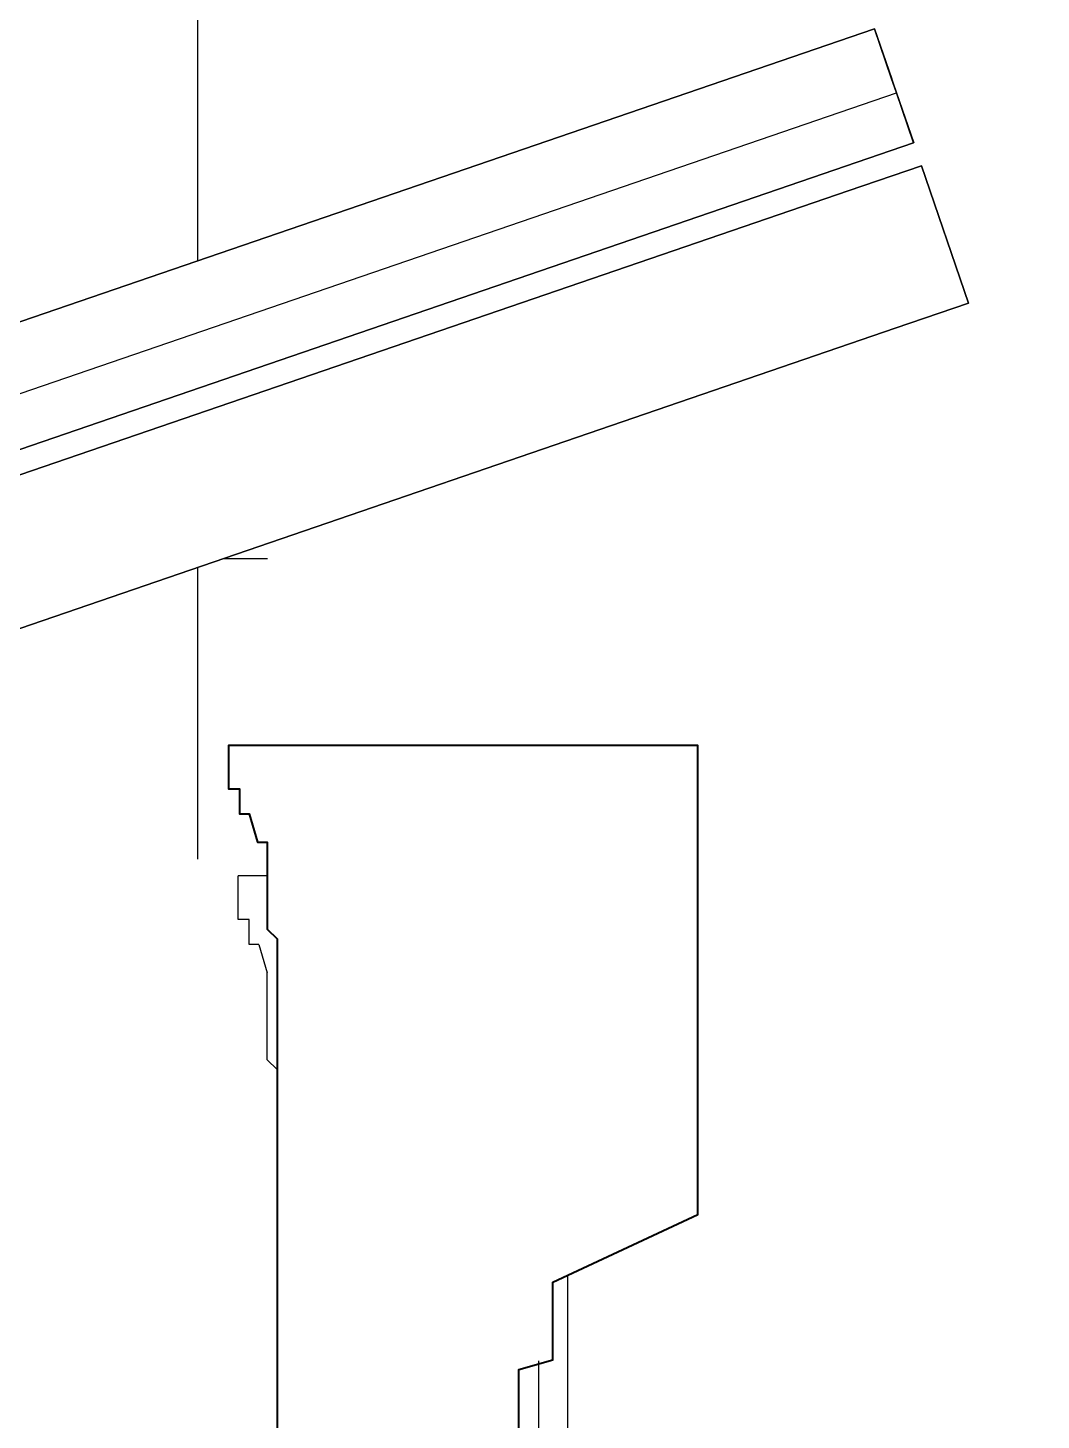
# Model space of a CAD drawing. Extents: x -43 to 90, y 6 to 81.
# Drawn here: x -11.777 to -10.729, y 67.614 to 69.053 of the extents above; entities that cross this region are included whole.
import ezdxf

# ---------------------------------------------------------------- set-up
doc = ezdxf.new("R2010")
doc.units = 0
doc.header["$LTSCALE"] = 0.1
doc.header["$MEASUREMENT"] = 0
doc.layers.add('cobertura nova', color=4, linetype='CONTINUOUS')
doc.layers.add('visto', color=9, linetype='CONTINUOUS')
doc.layers.add('cortado', color=7, linetype='CONTINUOUS', lineweight=40)

msp = doc.modelspace()

# ---------------------------------------------------------------- linework, layer by layer
at = {"layer": 'cobertura nova'}
for p, q in [((-12.9215, 68.3594), (-10.9014, 69.0518)), ((-10.9014, 69.0518), (-12.9215, 68.3594)), ((-10.9014, 69.0518), (-10.8787, 68.9856)), ((-10.8837, 69.0001), (-10.9014, 69.0518)), ((-10.9013, 69.0518), (-10.9014, 69.0518)), ((-10.9014, 69.0518), (-10.9013, 69.0518)), ((-10.9014, 69.0518), (-10.9014, 69.0518)), ((-10.8836, 69.0001), (-10.9014, 69.0518)), ((-10.9014, 69.0518), (-10.9014, 69.0518)), ((-10.9014, 69.0518), (-10.9014, 69.0518)), ((-10.9014, 69.0518), (-10.9014, 69.0518)), ((-10.9014, 69.0518), (-10.8837, 69.0001)), ((-10.9014, 69.0518), (-10.9014, 69.0518)), ((-10.8837, 69.0001), (-10.9014, 69.0518)), ((-10.9014, 69.0518), (-10.9014, 69.0518)), ((-10.9014, 69.0518), (-10.9014, 69.0518)), ((-10.9014, 69.0518), (-10.9014, 69.0518)), ((-10.9014, 69.0518), (-10.8837, 69.0001)), ((-10.9014, 69.0518), (-10.9014, 69.0518)), ((-10.8837, 69.0001), (-10.9014, 69.0518)), ((-10.9014, 69.0518), (-10.9014, 69.0518)), ((-10.9014, 69.0518), (-10.9014, 69.0518)), ((-10.9014, 69.0518), (-10.9014, 69.0518)), ((-10.9014, 69.0518), (-10.9014, 69.0518)), ((-10.9014, 69.0518), (-10.8837, 69.0001)), ((-10.9014, 69.0518), (-10.9014, 69.0518)), ((-10.8837, 69.0001), (-10.9014, 69.0518)), ((-10.9014, 69.0518), (-10.9014, 69.0518)), ((-10.9014, 69.0518), (-10.9014, 69.0518)), ((-10.9014, 69.0518), (-10.9014, 69.0518)), ((-10.9014, 69.0518), (-10.9014, 69.0518)), ((-10.9014, 69.0518), (-10.8837, 69.0001)), ((-10.9014, 69.0518), (-10.9014, 69.0518)), ((-10.9014, 69.0518), (-10.9014, 69.0518)), ((-10.9014, 69.0518), (-10.9014, 69.0518)), ((-10.9014, 69.0518), (-10.9014, 69.0518)), ((-10.9014, 69.0518), (-10.9014, 69.0518)), ((-10.9014, 69.0518), (-10.9014, 69.0518)), ((-10.9014, 69.0518), (-10.9014, 69.0518)), ((-10.8787, 68.9856), (-10.9014, 69.0518)), ((-10.9014, 69.0518), (-10.8837, 69.0001)), ((-10.8837, 69.0001), (-10.9014, 69.0518)), ((-10.9014, 69.0518), (-10.9014, 69.0518)), ((-10.9014, 69.0518), (-10.8836, 69.0001)), ((-10.9014, 69.0518), (-10.9014, 69.0518)), ((-10.9014, 69.0518), (-10.9014, 69.0518)), ((-10.9014, 69.0518), (-10.9014, 69.0518)), ((-10.9014, 69.0518), (-10.9014, 69.0518)), ((-10.9014, 69.0518), (-10.9014, 69.0518)), ((-10.9014, 69.0518), (-10.9014, 69.0518)), ((-10.9014, 69.0518), (-10.9014, 69.0518)), ((-10.9014, 69.0518), (-10.9014, 69.0518)), ((-10.9014, 69.0518), (-10.9014, 69.0518)), ((-10.9013, 69.0518), (-10.9013, 69.0518)), ((-10.8836, 69.0001), (-10.9013, 69.0518)), ((-10.9013, 69.0518), (-10.9013, 69.0518)), ((-10.9013, 69.0518), (-10.9013, 69.0518)), ((-10.9013, 69.0518), (-10.9013, 69.0518)), ((-10.9013, 69.0518), (-10.9013, 69.0518)), ((-10.9013, 69.0518), (-10.8836, 69.0001)), ((-10.9013, 69.0518), (-10.9013, 69.0518)), ((-10.8836, 69.0001), (-10.9013, 69.0518)), ((-10.9013, 69.0518), (-10.9013, 69.0518)), ((-10.9013, 69.0518), (-10.9013, 69.0518)), ((-10.9013, 69.0518), (-10.9013, 69.0518)), ((-10.9013, 69.0518), (-10.8836, 69.0001)), ((-10.8836, 69.0001), (-10.9013, 69.0518)), ((-10.9013, 69.0518), (-10.9013, 69.0518)), ((-10.9013, 69.0518), (-10.9013, 69.0518)), ((-10.9013, 69.0518), (-10.8836, 69.0001)), ((-10.9013, 69.0518), (-10.9013, 69.0518)), ((-10.8836, 69.0001), (-10.9013, 69.0518)), ((-10.9013, 69.0518), (-10.9013, 69.0518)), ((-10.9013, 69.0518), (-10.9013, 69.0518)), ((-10.9013, 69.0518), (-10.9013, 69.0518)), ((-10.9013, 69.0518), (-10.8836, 69.0001)), ((-10.9013, 69.0518), (-10.9013, 69.0518)), ((-10.8836, 69.0001), (-10.9013, 69.0518)), ((-10.9013, 69.0518), (-10.9013, 69.0518)), ((-10.9013, 69.0518), (-10.9013, 69.0518)), ((-10.9013, 69.0518), (-10.9013, 69.0518)), ((-10.9013, 69.0518), (-10.9013, 69.0518)), ((-10.9013, 69.0518), (-10.8836, 69.0001)), ((-10.9013, 69.0518), (-10.9013, 69.0518)), ((-10.8836, 69.0001), (-10.9013, 69.0518)), ((-10.9013, 69.0518), (-10.9013, 69.0518)), ((-10.9013, 69.0518), (-10.9013, 69.0518)), ((-10.9013, 69.0518), (-10.9013, 69.0518)), ((-10.9013, 69.0518), (-10.9013, 69.0518)), ((-10.9013, 69.0518), (-10.8836, 69.0001)), ((-10.9013, 69.0518), (-10.9013, 69.0518)), ((-10.8836, 69.0001), (-10.9013, 69.0518)), ((-10.9013, 69.0518), (-10.9013, 69.0518)), ((-10.9013, 69.0518), (-10.8836, 69.0001)), ((-10.8836, 69.0001), (-10.9013, 69.0518)), ((-10.9013, 69.0518), (-10.9013, 69.0518)), ((-10.8786, 68.9856), (-10.9013, 69.0518)), ((-10.9013, 69.0518), (-10.9013, 69.0518)), ((-10.9013, 69.0518), (-10.8836, 69.0001)), ((-10.9013, 69.0518), (-10.9013, 69.0518)), ((-10.9013, 69.0518), (-10.9013, 69.0518)), ((-10.9013, 69.0518), (-10.9013, 69.0518)), ((-10.9013, 69.0518), (-10.9013, 69.0518)), ((-10.9013, 69.0518), (-10.9013, 69.0518)), ((-10.9013, 69.0518), (-10.8836, 69.0001)), ((-10.9013, 69.0518), (-10.9013, 69.0518)), ((-10.9013, 69.0518), (-10.9013, 69.0518)), ((-10.9013, 69.0518), (-10.9013, 69.0518)), ((-10.9013, 69.0518), (-10.9013, 69.0518)), ((-10.9013, 69.0518), (-10.9013, 69.0518)), ((-10.9013, 69.0518), (-10.9013, 69.0518)), ((-10.9013, 69.0518), (-10.9013, 69.0518)), ((-10.9013, 69.0518), (-10.9013, 69.0518)), ((-10.8836, 69.0001), (-10.9013, 69.0518)), ((-10.9013, 69.0518), (-10.9013, 69.0518)), ((-10.9013, 69.0518), (-10.8836, 69.0001)), ((-10.8836, 69.0001), (-10.9013, 69.0518)), ((-10.9013, 69.0518), (-10.9013, 69.0518)), ((-10.9013, 69.0518), (-10.8836, 69.0001)), ((-10.8836, 69.0001), (-10.9013, 69.0518)), ((-10.9013, 69.0518), (-10.9013, 69.0518)), ((-10.9013, 69.0518), (-10.8836, 69.0001)), ((-10.8836, 69.0001), (-10.9013, 69.0518)), ((-10.9013, 69.0518), (-10.9013, 69.0518)), ((-10.9013, 69.0518), (-10.8836, 69.0002)), ((-10.8836, 69.0002), (-10.9013, 69.0518)), ((-10.9013, 69.0518), (-10.9013, 69.0518)), ((-10.9013, 69.0518), (-10.8836, 69.0002)), ((-10.8836, 69.0002), (-10.9013, 69.0518)), ((-10.9013, 69.0518), (-10.9013, 69.0518)), ((-10.9013, 69.0518), (-10.8836, 69.0002)), ((-10.8836, 69.0002), (-10.9013, 69.0518)), ((-10.9013, 69.0518), (-10.9013, 69.0518)), ((-10.9013, 69.0518), (-10.8836, 69.0002)), ((-10.8836, 69.0002), (-10.9013, 69.0518)), ((-10.9013, 69.0518), (-10.9013, 69.0518)), ((-10.9013, 69.0518), (-10.8836, 69.0002)), ((-10.9013, 69.0518), (-10.9013, 69.0518)), ((-10.9013, 69.0518), (-10.8836, 69.0001)), ((-10.9013, 69.0518), (-10.9013, 69.0518)), ((-10.9013, 69.0518), (-10.9013, 69.0518)), ((-10.9013, 69.0518), (-10.9013, 69.0518)), ((-10.9013, 69.0518), (-10.9013, 69.0518)), ((-10.9013, 69.0518), (-10.9013, 69.0518)), ((-10.9013, 69.0518), (-10.9013, 69.0518)), ((-10.9013, 69.0518), (-10.8836, 69.0001)), ((-10.8836, 69.0001), (-10.9013, 69.0518)), ((-10.9013, 69.0518), (-10.9013, 69.0518)), ((-10.9013, 69.0518), (-10.8836, 69.0001)), ((-10.8836, 69.0001), (-10.9013, 69.0518)), ((-10.9013, 69.0518), (-10.9013, 69.0518)), ((-10.9013, 69.0518), (-10.8836, 69.0002)), ((-10.8836, 69.0002), (-10.9013, 69.0518)), ((-10.9013, 69.0518), (-10.9013, 69.0518)), ((-10.9013, 69.0518), (-10.8836, 69.0002)), ((-10.8836, 69.0002), (-10.9013, 69.0518)), ((-10.9013, 69.0518), (-10.9013, 69.0518)), ((-10.9013, 69.0518), (-10.8836, 69.0002)), ((-10.8836, 69.0002), (-10.9013, 69.0518)), ((-10.9013, 69.0518), (-10.9013, 69.0518)), ((-10.9013, 69.0518), (-10.8836, 69.0002)), ((-10.8836, 69.0002), (-10.9013, 69.0518)), ((-10.9013, 69.0518), (-10.9013, 69.0518)), ((-10.9013, 69.0518), (-10.8836, 69.0002)), ((-10.9013, 69.0518), (-10.9013, 69.0518)), ((-10.9013, 69.0518), (-10.9013, 69.0518)), ((-10.9013, 69.0518), (-10.9013, 69.0518)), ((-10.9013, 69.0518), (-10.9013, 69.0518)), ((-10.9013, 69.0518), (-10.9013, 69.0518)), ((-10.9013, 69.0518), (-10.9013, 69.0518)), ((-10.9013, 69.0518), (-10.9013, 69.0518)), ((-10.9013, 69.0518), (-10.9013, 69.0518)), ((-10.9013, 69.0518), (-10.9013, 69.0518)), ((-10.9013, 69.0518), (-10.9013, 69.0518)), ((-10.9013, 69.0518), (-10.9013, 69.0518)), ((-10.9013, 69.0518), (-10.9013, 69.0518)), ((-10.9013, 69.0518), (-10.9013, 69.0518)), ((-10.9013, 69.0518), (-10.9013, 69.0518)), ((-10.9013, 69.0518), (-10.9013, 69.0518)), ((-10.9013, 69.0518), (-10.9013, 69.0518)), ((-10.8835, 69.0002), (-10.9012, 69.0518)), ((-10.9012, 69.0518), (-10.9012, 69.0518)), ((-10.9012, 69.0518), (-10.8835, 69.0002)), ((-10.8835, 69.0002), (-10.9012, 69.0518)), ((-10.9012, 69.0518), (-10.9012, 69.0518)), ((-10.9012, 69.0518), (-10.8835, 69.0002)), ((-10.8835, 69.0002), (-10.9012, 69.0518)), ((-10.9012, 69.0518), (-10.9012, 69.0518)), ((-10.9012, 69.0518), (-10.8835, 69.0002)), ((-10.8835, 69.0002), (-10.9012, 69.0518)), ((-10.9012, 69.0518), (-10.8785, 68.9856)), ((-10.8835, 69.0002), (-10.9012, 69.0518)), ((-10.9012, 69.0518), (-10.9012, 69.0518)), ((-10.9012, 69.0518), (-10.8835, 69.0002)), ((-10.8835, 69.0002), (-10.9012, 69.0518)), ((-10.9012, 69.0518), (-10.9012, 69.0518)), ((-10.9012, 69.0518), (-10.8835, 69.0002)), ((-10.8835, 69.0002), (-10.9012, 69.0518)), ((-10.9012, 69.0518), (-10.9012, 69.0518)), ((-10.9012, 69.0518), (-10.8835, 69.0002)), ((-10.8835, 69.0002), (-10.9012, 69.0518)), ((-10.9012, 69.0518), (-10.8785, 68.9856)), ((-10.8837, 69.0001), (-10.8837, 69.0001)), ((-10.8837, 69.0001), (-10.8836, 69.0001)), ((-10.8836, 69.0001), (-10.8837, 69.0001)), ((-10.8836, 69.0001), (-10.8837, 69.0001)), ((-10.8836, 69.0001), (-10.8837, 69.0001)), ((-10.8837, 69.0001), (-10.8836, 69.0001)), ((-10.8836, 69.0001), (-10.8837, 69.0001)), ((-10.8836, 69.0001), (-10.8837, 69.0001)), ((-10.8837, 69.0001), (-10.8836, 69.0001)), ((-10.8837, 69.0001), (-10.8836, 69.0001)), ((-10.8836, 69.0001), (-10.8837, 69.0001)), ((-10.8837, 69.0001), (-10.8836, 69.0001)), ((-10.8836, 69.0001), (-10.8837, 69.0001)), ((-10.8837, 69.0001), (-10.8836, 69.0001)), ((-10.8837, 69.0001), (-10.8836, 69.0001)), ((-10.8837, 69.0001), (-10.8836, 69.0001)), ((-10.8836, 69.0001), (-10.8837, 69.0001)), ((-10.8837, 69.0001), (-10.8836, 69.0001)), ((-10.8837, 69.0001), (-10.8837, 69.0001)), ((-10.8837, 69.0001), (-10.8837, 69.0001)), ((-10.8837, 69.0001), (-10.8837, 69.0001)), ((-10.8837, 69.0001), (-10.8837, 69.0001)), ((-10.8837, 69.0001), (-10.8837, 69.0001)), ((-10.8837, 69.0001), (-10.8837, 69.0001)), ((-10.8837, 69.0001), (-10.8837, 69.0001)), ((-10.8837, 69.0001), (-10.8837, 69.0001)), ((-10.8837, 69.0001), (-10.8836, 69.0001)), ((-10.8837, 69.0001), (-10.8836, 69.0001)), ((-10.8836, 69.0001), (-10.8837, 69.0001)), ((-10.8837, 69.0001), (-10.8837, 69.0001)), ((-10.8836, 69.0002), (-10.8836, 69.0002)), ((-10.8836, 69.0002), (-10.8836, 69.0002)), ((-10.8836, 69.0002), (-10.8836, 69.0002)), ((-10.8836, 69.0002), (-10.8836, 69.0002)), ((-10.8836, 69.0002), (-10.8835, 69.0002)), ((-10.8836, 69.0002), (-10.8836, 69.0002)), ((-10.8836, 69.0002), (-10.8836, 69.0002)), ((-10.8836, 69.0002), (-10.8836, 69.0002)), ((-10.8836, 69.0002), (-10.8836, 69.0002)), ((-10.8836, 69.0002), (-10.8835, 69.0002)), ((-10.8836, 69.0001), (-10.8836, 69.0001)), ((-10.8836, 69.0001), (-10.8836, 69.0001)), ((-10.8836, 69.0001), (-10.8836, 69.0001)), ((-10.8836, 69.0001), (-10.8836, 69.0001)), ((-10.8836, 69.0001), (-10.8836, 69.0001)), ((-10.8836, 69.0001), (-10.8836, 69.0001)), ((-10.8836, 69.0001), (-10.8836, 69.0001)), ((-10.8836, 69.0001), (-10.8836, 69.0001)), ((-10.8836, 69.0001), (-10.8836, 69.0001)), ((-10.8836, 69.0001), (-10.8836, 69.0001)), ((-10.8836, 69.0001), (-10.8836, 69.0001)), ((-10.8836, 69.0001), (-10.8836, 69.0001)), ((-10.8786, 68.9856), (-10.8836, 69.0001)), ((-10.8836, 69.0001), (-10.8836, 69.0001)), ((-10.8836, 69.0001), (-10.8836, 69.0001)), ((-10.8836, 69.0001), (-10.8836, 69.0001)), ((-10.8836, 69.0001), (-10.8836, 69.0001)), ((-10.8836, 69.0001), (-10.8836, 69.0001)), ((-10.8836, 69.0001), (-10.8836, 69.0001)), ((-10.8836, 69.0001), (-10.8836, 69.0001)), ((-10.8836, 69.0001), (-10.8836, 69.0001)), ((-10.8835, 69.0002), (-10.8835, 69.0002)), ((-10.8835, 69.0002), (-10.8835, 69.0002)), ((-10.8835, 69.0002), (-10.8835, 69.0002)), ((-10.8835, 69.0002), (-10.8835, 69.0002)), ((-10.8835, 69.0002), (-10.8835, 69.0002)), ((-10.8835, 69.0002), (-10.8835, 69.0002)), ((-12.8642, 68.305), (-10.8787, 68.9856)), ((-10.8787, 68.9856), (-10.8787, 68.9856)), ((-10.8787, 68.9856), (-10.8787, 68.9856)), ((-10.8787, 68.9856), (-10.8787, 68.9856)), ((-10.8787, 68.9856), (-10.8787, 68.9856)), ((-10.8609, 68.9339), (-10.8787, 68.9856)), ((-10.8787, 68.9856), (-10.8787, 68.9856)), ((-10.8787, 68.9856), (-10.8787, 68.9856)), ((-10.8787, 68.9856), (-10.8609, 68.9339)), ((-10.8787, 68.9856), (-10.8787, 68.9856)), ((-10.8787, 68.9856), (-10.8787, 68.9856)), ((-10.8787, 68.9856), (-10.8787, 68.9856)), ((-10.861, 68.9339), (-10.8787, 68.9856)), ((-10.8787, 68.9856), (-10.8787, 68.9856)), ((-10.8787, 68.9856), (-10.8787, 68.9856)), ((-10.8787, 68.9856), (-10.861, 68.9339)), ((-10.8787, 68.9856), (-10.8787, 68.9856)), ((-10.8787, 68.9856), (-10.8787, 68.9856)), ((-10.861, 68.9339), (-10.8787, 68.9856)), ((-10.8787, 68.9856), (-10.8787, 68.9856)), ((-10.8787, 68.9856), (-10.8787, 68.9856)), ((-10.8787, 68.9856), (-10.861, 68.9339)), ((-10.8787, 68.9856), (-10.8787, 68.9856)), ((-10.8787, 68.9856), (-10.8787, 68.9856)), ((-10.861, 68.9339), (-10.8787, 68.9856)), ((-10.8787, 68.9856), (-10.8787, 68.9856)), ((-10.8787, 68.9856), (-10.8787, 68.9856)), ((-10.8787, 68.9856), (-10.861, 68.9339)), ((-10.8787, 68.9856), (-10.8787, 68.9856)), ((-10.8787, 68.9856), (-10.8787, 68.9856)), ((-10.8787, 68.9856), (-10.8787, 68.9856)), ((-10.861, 68.9339), (-10.8787, 68.9856)), ((-10.8787, 68.9856), (-10.8787, 68.9856)), ((-10.8787, 68.9856), (-10.8787, 68.9856)), ((-10.8787, 68.9856), (-10.861, 68.9339)), ((-10.8787, 68.9856), (-10.8787, 68.9856)), ((-10.8787, 68.9856), (-10.8787, 68.9856)), ((-10.8787, 68.9856), (-10.8787, 68.9856)), ((-10.861, 68.9339), (-10.8787, 68.9856)), ((-10.8787, 68.9856), (-10.8787, 68.9856)), ((-10.8787, 68.9856), (-10.861, 68.9339)), ((-10.861, 68.9339), (-10.8787, 68.9856)), ((-10.861, 68.9339), (-10.8787, 68.9856)), ((-10.8787, 68.9856), (-10.8787, 68.9856)), ((-10.8787, 68.9856), (-10.861, 68.9339)), ((-10.8786, 68.9856), (-10.8786, 68.9856)), ((-10.8786, 68.9856), (-10.8609, 68.9339)), ((-10.8786, 68.9856), (-10.8786, 68.9856)), ((-10.8786, 68.9856), (-10.8786, 68.9856)), ((-10.8609, 68.9339), (-10.8786, 68.9856)), ((-10.8786, 68.9856), (-10.8786, 68.9856)), ((-10.8786, 68.9856), (-10.8786, 68.9856)), ((-10.8786, 68.9856), (-10.8609, 68.9339)), ((-10.8786, 68.9856), (-10.8786, 68.9856)), ((-10.8786, 68.9856), (-10.8786, 68.9856)), ((-10.8609, 68.9339), (-10.8786, 68.9856)), ((-10.8786, 68.9856), (-10.8786, 68.9856)), ((-10.8786, 68.9856), (-10.8786, 68.9856)), ((-10.8786, 68.9856), (-10.8609, 68.9339)), ((-10.8786, 68.9856), (-10.8786, 68.9856)), ((-10.8786, 68.9856), (-10.8786, 68.9856)), ((-10.8609, 68.9339), (-10.8786, 68.9856)), ((-10.8786, 68.9856), (-10.8786, 68.9856)), ((-10.8786, 68.9856), (-10.8786, 68.9856)), ((-10.8786, 68.9856), (-10.8609, 68.9339)), ((-10.8786, 68.9856), (-10.8786, 68.9856)), ((-10.8786, 68.9856), (-10.8786, 68.9856)), ((-10.8609, 68.9339), (-10.8786, 68.9856)), ((-10.8786, 68.9856), (-10.8786, 68.9856)), ((-10.8787, 68.9856), (-10.8786, 68.9856)), ((-10.8786, 68.9856), (-10.8609, 68.9339)), ((-10.8787, 68.9856), (-10.8787, 68.9856)), ((-10.8787, 68.9856), (-10.8786, 68.9856)), ((-10.8609, 68.9339), (-10.8787, 68.9856)), ((-10.8787, 68.9856), (-10.8787, 68.9856)), ((-10.8787, 68.9856), (-10.8609, 68.9339)), ((-10.8609, 68.9339), (-10.8786, 68.9856)), ((-10.8786, 68.9856), (-10.8786, 68.9856)), ((-10.8786, 68.9856), (-10.8786, 68.9856)), ((-10.8786, 68.9856), (-10.8786, 68.9856)), ((-10.8786, 68.9856), (-10.8609, 68.9339)), ((-10.8786, 68.9856), (-10.8786, 68.9856)), ((-10.8609, 68.9339), (-10.8786, 68.9856)), ((-10.8786, 68.9856), (-10.8786, 68.9856)), ((-10.8609, 68.9339), (-10.8786, 68.9856)), ((-10.8785, 68.9856), (-10.8786, 68.9856)), ((-10.8786, 68.9856), (-10.8609, 68.9339)), ((-10.8609, 68.9339), (-10.8786, 68.9856)), ((-10.8786, 68.9856), (-10.8786, 68.9856)), ((-10.8786, 68.9856), (-10.8609, 68.9339)), ((-10.8609, 68.9339), (-10.8786, 68.9856)), ((-10.8786, 68.9856), (-10.8786, 68.9856)), ((-10.8786, 68.9856), (-10.8609, 68.9339)), ((-10.8609, 68.9339), (-10.8786, 68.9856)), ((-10.8786, 68.9856), (-10.8786, 68.9856)), ((-10.8786, 68.9856), (-10.8609, 68.9339)), ((-10.8609, 68.9339), (-10.8786, 68.9856)), ((-10.8786, 68.9856), (-10.8786, 68.9856)), ((-10.8786, 68.9856), (-10.8609, 68.9339)), ((-10.8609, 68.9339), (-10.8786, 68.9856)), ((-10.8786, 68.9856), (-10.8786, 68.9856)), ((-10.8786, 68.9856), (-10.8609, 68.9339)), ((-10.8609, 68.9339), (-10.8786, 68.9856)), ((-10.8786, 68.9856), (-10.8786, 68.9856)), ((-10.8786, 68.9856), (-10.8609, 68.9339)), ((-10.8609, 68.9339), (-10.8786, 68.9856)), ((-10.8786, 68.9856), (-10.8786, 68.9856)), ((-10.8786, 68.9856), (-10.8609, 68.9339)), ((-10.8609, 68.9339), (-10.8786, 68.9856)), ((-10.8786, 68.9856), (-10.8787, 68.9856)), ((-10.8787, 68.9856), (-10.861, 68.9339)), ((-10.8785, 68.9856), (-10.8786, 68.9856)), ((-10.8786, 68.9856), (-10.8609, 68.9339)), ((-10.8609, 68.9339), (-10.8786, 68.9856)), ((-10.8786, 68.9856), (-10.8786, 68.9856)), ((-10.8786, 68.9856), (-10.8609, 68.9339)), ((-10.8609, 68.9339), (-10.8786, 68.9856)), ((-10.8786, 68.9856), (-10.8786, 68.9856)), ((-10.8786, 68.9856), (-10.8609, 68.9339)), ((-10.8609, 68.9339), (-10.8786, 68.9856)), ((-10.8786, 68.9856), (-10.8786, 68.9856)), ((-10.8786, 68.9856), (-10.8609, 68.9339)), ((-10.8609, 68.9339), (-10.8786, 68.9856)), ((-10.8786, 68.9856), (-10.8786, 68.9856)), ((-10.8786, 68.9856), (-10.8609, 68.9339)), ((-10.8609, 68.9339), (-10.8786, 68.9856)), ((-10.8786, 68.9856), (-10.8786, 68.9856)), ((-10.8786, 68.9856), (-10.8609, 68.9339)), ((-10.8609, 68.9339), (-10.8786, 68.9856)), ((-10.8786, 68.9856), (-10.8786, 68.9856)), ((-10.8786, 68.9856), (-10.8609, 68.9339)), ((-10.8609, 68.9339), (-10.8786, 68.9856)), ((-10.8785, 68.9856), (-10.8608, 68.934)), ((-10.8608, 68.934), (-10.8785, 68.9856)), ((-10.8785, 68.9856), (-10.8785, 68.9856)), ((-10.8785, 68.9856), (-10.8608, 68.934)), ((-10.8608, 68.934), (-10.8785, 68.9856)), ((-10.8785, 68.9856), (-10.8785, 68.9856)), ((-10.8785, 68.9856), (-10.8608, 68.9339)), ((-10.8608, 68.9339), (-10.8785, 68.9856)), ((-10.8785, 68.9856), (-10.8608, 68.934)), ((-10.8608, 68.934), (-10.8785, 68.9856)), ((-10.8785, 68.9856), (-10.8785, 68.9856)), ((-10.8785, 68.9856), (-10.8608, 68.934)), ((-10.8608, 68.934), (-10.8785, 68.9856)), ((-10.8785, 68.9856), (-10.8785, 68.9856)), ((-10.8785, 68.9856), (-10.8608, 68.9339)), ((-10.8608, 68.9339), (-10.8785, 68.9856)), ((-10.8609, 68.9339), (-12.8196, 68.2626)), ((-12.8196, 68.2626), (-10.8609, 68.9339)), ((-12.8196, 68.2626), (-10.8609, 68.9339)), ((-10.8609, 68.9339), (-12.8196, 68.2626)), ((-12.8196, 68.2626), (-10.8609, 68.9339)), ((-12.8196, 68.2626), (-10.8609, 68.9339)), ((-10.8609, 68.9339), (-12.8196, 68.2626)), ((-10.8609, 68.9339), (-12.8196, 68.2626)), ((-12.8196, 68.2626), (-10.8609, 68.9339)), ((-10.8609, 68.9339), (-12.8196, 68.2626)), ((-10.8609, 68.9339), (-12.8196, 68.2626)), ((-12.8196, 68.2626), (-10.8609, 68.9339)), ((-12.8196, 68.2626), (-10.8609, 68.9339)), ((-10.8609, 68.9339), (-12.8196, 68.2626)), ((-12.8196, 68.2626), (-10.8609, 68.9339)), ((-10.8609, 68.9339), (-12.8196, 68.2626)), ((-12.8196, 68.2626), (-10.861, 68.9339)), ((-10.861, 68.9339), (-12.8196, 68.2626)), ((-12.8196, 68.2626), (-10.861, 68.9339)), ((-12.8196, 68.2626), (-10.861, 68.9339)), ((-10.861, 68.9339), (-12.8196, 68.2626)), ((-10.861, 68.9339), (-12.8196, 68.2626)), ((-12.8196, 68.2626), (-10.861, 68.9339)), ((-10.861, 68.9339), (-12.8196, 68.2626)), ((-12.8196, 68.2626), (-10.861, 68.9339)), ((-10.861, 68.9339), (-12.8196, 68.2626)), ((-12.8196, 68.2626), (-10.861, 68.9339)), ((-12.8196, 68.2626), (-10.861, 68.9339)), ((-10.861, 68.9339), (-12.8196, 68.2626)), ((-10.861, 68.9339), (-12.8196, 68.2626)), ((-12.8196, 68.2626), (-10.8609, 68.9339)), ((-10.8609, 68.9339), (-12.8196, 68.2626)), ((-10.8609, 68.9339), (-12.8196, 68.2626)), ((-12.8196, 68.2626), (-10.8609, 68.9339)), ((-12.809, 68.2662), (-10.8609, 68.9339)), ((-10.8609, 68.9339), (-12.809, 68.2662)), ((-10.861, 68.9339), (-10.861, 68.9339)), ((-10.861, 68.9339), (-10.861, 68.9339)), ((-10.861, 68.9339), (-10.861, 68.9339)), ((-10.861, 68.9339), (-10.861, 68.9339)), ((-10.861, 68.9339), (-10.861, 68.9339)), ((-10.8609, 68.9339), (-10.8609, 68.9339)), ((-10.8609, 68.9339), (-10.8609, 68.9339)), ((-10.8609, 68.9339), (-10.8609, 68.9339)), ((-10.8609, 68.9339), (-10.8609, 68.9339)), ((-10.8609, 68.9339), (-10.8609, 68.9339)), ((-10.8609, 68.9339), (-10.8609, 68.9339)), ((-10.8609, 68.9339), (-10.8609, 68.9339)), ((-10.8609, 68.9339), (-10.8609, 68.9339)), ((-10.8609, 68.9339), (-10.8609, 68.9339)), ((-10.8609, 68.9339), (-10.8609, 68.9339)), ((-10.8609, 68.9339), (-10.8609, 68.9339)), ((-10.8609, 68.9339), (-10.8609, 68.9339)), ((-10.8609, 68.9339), (-10.8609, 68.9339)), ((-10.8609, 68.9339), (-10.8609, 68.9339)), ((-10.8609, 68.9339), (-10.8609, 68.9339)), ((-10.8609, 68.9339), (-10.8609, 68.9339)), ((-10.8609, 68.9339), (-10.8609, 68.9339)), ((-10.8609, 68.9339), (-10.8609, 68.9339)), ((-10.8609, 68.9339), (-10.8609, 68.9339)), ((-10.8609, 68.9339), (-10.8609, 68.9339)), ((-10.8609, 68.9339), (-10.8609, 68.9339)), ((-10.8609, 68.9339), (-10.8609, 68.9339)), ((-10.8609, 68.9339), (-10.8609, 68.9339)), ((-10.8609, 68.9339), (-10.8609, 68.9339)), ((-10.8608, 68.934), (-10.8608, 68.934)), ((-10.8608, 68.934), (-10.8608, 68.934)), ((-10.8608, 68.934), (-10.8608, 68.934)), ((-10.8608, 68.934), (-10.8608, 68.934)), ((-10.8608, 68.9339), (-10.8608, 68.9339)), ((-10.8608, 68.9339), (-10.8608, 68.9339)), ((-10.9285, 68.8843), (-10.8529, 68.9103)), ((-10.8529, 68.9103), (-10.9285, 68.8843)), ((-10.8529, 68.9103), (-10.8042, 68.7684)), ((-10.8529, 68.9103), (-10.8528, 68.9103)), ((-10.8528, 68.9103), (-10.8529, 68.9103)), ((-10.8529, 68.9103), (-10.8529, 68.9103)), ((-10.8529, 68.9103), (-10.8529, 68.9103)), ((-10.8529, 68.9103), (-10.8529, 68.9103)), ((-10.8529, 68.9103), (-10.8528, 68.9103)), ((-10.8528, 68.9103), (-10.8529, 68.9103)), ((-10.8529, 68.9103), (-10.8529, 68.9103)), ((-10.8529, 68.9103), (-10.8529, 68.9103)), ((-10.8042, 68.7684), (-10.8529, 68.9103)), ((-10.8529, 68.9103), (-10.8528, 68.9103)), ((-10.8528, 68.9103), (-10.8529, 68.9103)), ((-10.8529, 68.9103), (-10.8528, 68.9103)), ((-10.8528, 68.9103), (-10.8528, 68.9103)), ((-10.8528, 68.9103), (-10.8528, 68.9103)), ((-10.8528, 68.9103), (-10.8042, 68.7684)), ((-10.8528, 68.9103), (-10.8528, 68.9103)), ((-10.8042, 68.7684), (-10.8528, 68.9103)), ((-10.8528, 68.9103), (-10.8042, 68.7684)), ((-10.8528, 68.9103), (-10.8528, 68.9103)), ((-10.8042, 68.7684), (-10.8528, 68.9103)), ((-10.8528, 68.9103), (-10.8528, 68.9103)), ((-12.7991, 68.2432), (-10.9285, 68.8843)), ((-10.9285, 68.8843), (-12.7991, 68.2432)), ((-10.8042, 68.7684), (-10.8799, 68.7424)), ((-10.8799, 68.7424), (-10.8042, 68.7684)), ((-10.8042, 68.7684), (-10.8799, 68.7424)), ((-10.8042, 68.7684), (-10.8799, 68.7424)), ((-10.8799, 68.7424), (-10.8042, 68.7684)), ((-10.8799, 68.7424), (-10.8042, 68.7684)), ((-10.8042, 68.7684), (-10.8042, 68.7684)), ((-10.8042, 68.7684), (-10.8042, 68.7684)), ((-10.8042, 68.7684), (-10.8042, 68.7684)), ((-10.8042, 68.7684), (-10.8042, 68.7684)), ((-10.8042, 68.7684), (-10.8042, 68.7684)), ((-10.8042, 68.7684), (-10.8042, 68.7684)), ((-10.8042, 68.7684), (-10.8042, 68.7684)), ((-10.8042, 68.7684), (-10.8042, 68.7684)), ((-10.8042, 68.7684), (-10.8042, 68.7684)), ((-10.8799, 68.7424), (-12.6764, 68.1267)), ((-12.6764, 68.1267), (-10.8799, 68.7424)), ((-12.6764, 68.1267), (-10.8799, 68.7424)), ((-10.8799, 68.7424), (-12.6764, 68.1267)), ((-12.6764, 68.1267), (-10.8799, 68.7424)), ((-10.8799, 68.7424), (-12.6764, 68.1267)), ((-12.6764, 68.1267), (-10.8799, 68.7424)), ((-10.8799, 68.7424), (-12.6685, 68.1294)), ((-12.6685, 68.1294), (-10.8799, 68.7424)), ((-10.8799, 68.7424), (-10.8799, 68.7424)), ((-10.8799, 68.7424), (-10.8799, 68.7424)), ((-10.8799, 68.7424), (-10.8799, 68.7424)), ((-10.8799, 68.7424), (-10.8799, 68.7424)), ((-10.8799, 68.7424), (-10.8799, 68.7424)), ((-10.8799, 68.7424), (-10.8799, 68.7424)), ((-10.8799, 68.7424), (-10.8799, 68.7424))]:
    msp.add_line(p, q, dxfattribs=at)
at = {"layer": 'cortado', "linetype": 'ByBlock'}
msp.add_lwpolyline([(-11.269, 67.3066), (-11.269, 67.6666), (-11.234, 67.6766), (-11.234, 67.7566), (-11.084, 67.8266), (-11.084, 68.3114), (-11.569, 68.3114), (-11.569, 68.2664), (-11.5579, 68.2664), (-11.5579, 68.2407), (-11.5479, 68.2407), (-11.539, 68.2114), (-11.529, 68.2114), (-11.529, 68.1214), (-11.519, 68.1114), (-11.5189, 67.4167)], dxfattribs=at)
at = {"layer": 'visto'}
for p, q in [((-11.6009, 68.812), (-11.6009, 69.7101)), ((-11.5743, 68.5044), (-11.5289, 68.5044)), ((-11.6009, 68.1939), (-11.6009, 68.4953)), ((-11.529, 68.1764), (-11.559, 68.1764)), ((-11.559, 68.1314), (-11.559, 68.1764)), ((-11.5479, 68.1314), (-11.559, 68.1314)), ((-11.5479, 68.1057), (-11.5479, 68.1314)), ((-11.5379, 68.1057), (-11.5479, 68.1057)), ((-11.5379, 68.1057), (-11.529, 68.0764)), ((-11.529, 67.9864), (-11.529, 68.0764)), ((-11.529, 67.9864), (-11.519, 67.9764))]:
    msp.add_line(p, q, dxfattribs=at)
for points in [[(-11.2187, 67.7638), (-11.2187, 67.3591), (-10.2384, 67.3591), (-10.2384, 67.7002), (-9.7287, 67.9013), (-9.7163, 67.8669)], [(-11.2487, 67.6753), (-11.2487, 67.3291), (-10.2084, 67.3291), (-10.2084, 67.635), (-9.7465, 67.8173), (-9.742, 67.8048), (-10.1871, 67.6269), (-10.1871, 67.3066), (-11.269, 67.3066), (-11.2687, 67.6667)]]:
    msp.add_lwpolyline(points, dxfattribs=at)

doc.saveas('drawing.dxf')
